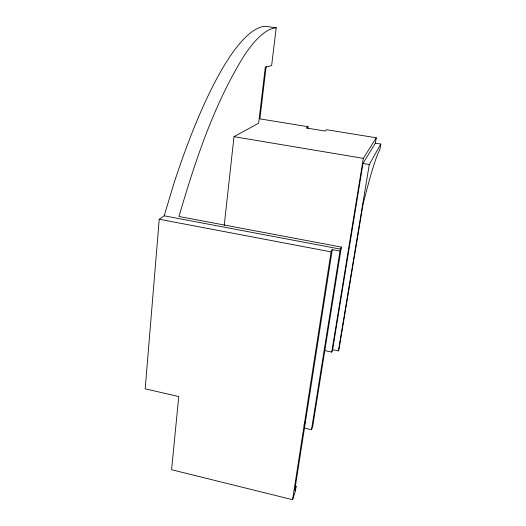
<?xml version="1.0" encoding="UTF-8"?>
<svg xmlns="http://www.w3.org/2000/svg" width="526" height="526" viewBox="0 0 526 526"><rect width="100%" height="100%" fill="white"/><g stroke="black" fill="none" stroke-linecap="round" stroke-linejoin="round"><path stroke-width="0.79" d="M159.227 219.243L145.196 388.832L178.755 396.558L171.581 469.718L292.574 499.7L295.329 491.363L296.145 486.182L294.777 490.285L332.274 249.6L339.987 251.066L341.348 247.069L178.971 216.482C195.291 160.851 213.595 104.845 244.36 55.315A298.656 62.456 -77.9 0 1 276.209 27.812L265.498 26.3A297.913 66.237 -77.8 0 0 173.771 183.909L164.191 215.824L159.227 219.243L331.097 251.882L332.274 249.6M224.227 225.49L233.985 136.681L258.647 123.216L265.301 67.262L271.62 65.566L276.209 27.812M266.149 66.388L259.883 118.883L308.078 126.713L307.868 128.232M292.574 499.7L331.097 251.882M304.403 428.079L311.497 429.716L339.987 251.066M341.348 247.069L312.753 426.04L311.497 429.716M324.516 350.553L331.748 352.091L363.315 158.352L376.281 137.792L326.593 129.718L325.101 131.059L306.375 128.009L308.078 126.713M331.748 352.091L332.623 349.658L362.999 163.441L375.38 143.184L376.281 137.792M332.623 349.658L338.396 350.881L369.285 164.506L380.804 144.071L375.38 143.184M380.804 144.071L379.871 149.594L378.372 152.507A196.178 11.197 -79 0 0 367.155 188.242L363.131 203.805L339.06 348.942L338.396 350.881M304.061 425.422L305.396 421.74M233.985 136.681L363.315 158.352M362.999 163.441L369.285 164.506M164.191 215.824L340.881 249.199"/></g></svg>
